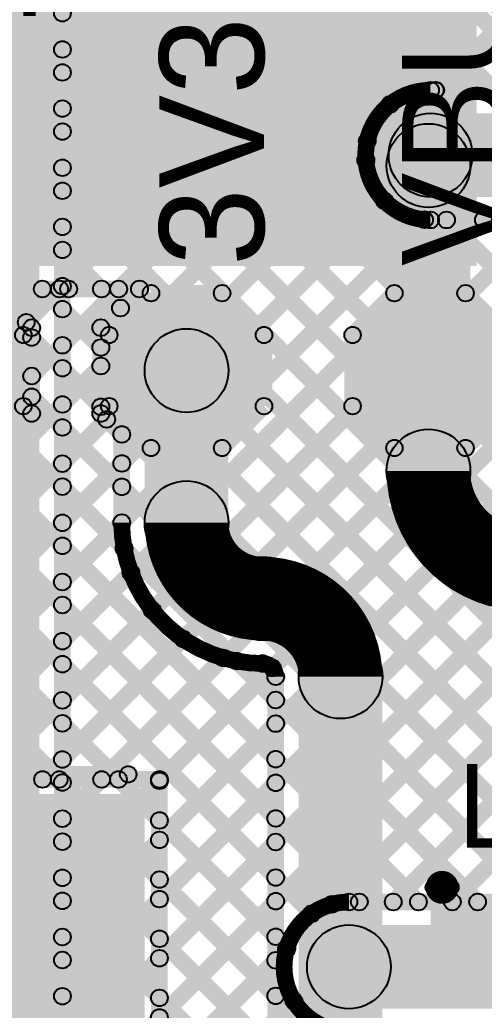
# Model space of a CAD drawing. Header units: millimetres. Extents: x -0.24 to 2.5, y 0 to 2.55.
# Drawn here: x 0.8116 to 1.0337, y 0.7433 to 1.2167 of the extents above; entities that cross this region are included whole.
import ezdxf

# ---------------------------------------------------------------- set-up
doc = ezdxf.new("R2010")
doc.units = ezdxf.units.MM
doc.header["$MEASUREMENT"] = 0
for name, color, linetype in [('BottomLayer', 5, 'Continuous'), ('BottomSolder', 6, 'Continuous'), ('TopLayer', 1, 'Continuous'), ('TopOverlay', 2, 'Continuous'), ('TopPaste', 8, 'Continuous'), ('TopSolder', 216, 'Continuous'), ('ViaHoleLayer', 16, 'Continuous')]:
    doc.layers.add(name, color=color, linetype=linetype)

# ---------------------------------------------------------------- blocks, each defined once
blk = doc.blocks.new('NR6028T1R5N_9')
at = {"layer": 'TopLayer'}
blk.add_hatch(color=1, dxfattribs=at).paths.add_polyline_path([(0.06063, 0.1126), (0.12441, 0.1126), (0.12441, -0.1126), (0.06063, -0.1126)])
at = {"layer": 'TopOverlay'}
blk.add_hatch(color=2, dxfattribs=at).paths.add_polyline_path([(-0.12252, 0.12206), (-0.12252, 0.12994), (0.12048, 0.12994), (0.12048, 0.12206)])
h = blk.add_hatch(color=2, dxfattribs=at)
edge = h.paths.add_edge_path()
edge.add_arc((0.12048, 0.126), 0.00394, 0, 360)
at = {"layer": 'TopPaste'}
blk.add_hatch(color=8, dxfattribs=at).paths.add_polyline_path([(0.06063, 0.1126), (0.12441, 0.1126), (0.12441, -0.1126), (0.06063, -0.1126)])
at = {"layer": 'TopSolder'}
blk.add_hatch(color=216, dxfattribs=at).paths.add_polyline_path([(0.05663, 0.1166), (0.12841, 0.1166), (0.12841, -0.1166), (0.05663, -0.1166)])
at = {"layer": 'TopOverlay'}
blk.add_circle((0.12048, 0.126), 0.00394, dxfattribs=at)
blk = doc.blocks.new('COM_11821_56')
at = {"layer": 'TopLayer'}
blk.add_hatch(color=1, dxfattribs=at).paths.add_polyline_path([(-0.12598, 0.08268), (-0.06693, 0.08268), (-0.06693, 0.04331), (-0.12598, 0.04331)])
at = {"layer": 'TopOverlay'}
h = blk.add_hatch(color=2, dxfattribs=at)
edge = h.paths.add_edge_path()
edge.add_arc((-0.12839, 0.09399), 0.00394, 0, 360)
h = blk.add_hatch(color=2, dxfattribs=at)
edge = h.paths.add_edge_path()
edge.add_arc((-0.12052, 0.09399), 0.00394, 0, 360)
at = {"layer": 'TopPaste'}
blk.add_hatch(color=8, dxfattribs=at).paths.add_polyline_path([(-0.12598, 0.08268), (-0.06693, 0.08268), (-0.06693, 0.04331), (-0.12598, 0.04331)])
at = {"layer": 'TopSolder'}
blk.add_hatch(color=216, dxfattribs=at).paths.add_polyline_path([(-0.12998, 0.08668), (-0.06293, 0.08668), (-0.06293, 0.03931), (-0.12998, 0.03931)])
at = {"layer": 'TopOverlay', "const_width": 0.00787}
blk.add_lwpolyline([(-0.12052, 0.09399, 1), (-0.12839, 0.09399, 1)], format="xyb", close=True, dxfattribs=at)
at = {"layer": 'TopOverlay'}
for centre in [(-0.12839, 0.09399), (-0.12052, 0.09399)]:
    blk.add_circle(centre, 0.00394, dxfattribs=at)
blk = doc.blocks.new('TEST_POINT_62')
at = {"layer": 'TopLayer'}
blk.add_hatch(color=1, dxfattribs=at).paths.add_polyline_path([(0.015, 0.03), (-0.015, 0.03), (-0.03, 0.015), (-0.03, -0.015), (-0.015, -0.03), (0.015, -0.03), (0.03, -0.015), (0.03, 0.015)])
at = {"layer": 'TopOverlay'}
for points in [[(-0.03422, 0.01422), (-0.03978, 0.01978), (-0.01978, 0.03978), (-0.01422, 0.03422)], [(0.017, 0.04094), (0.017, 0.03306), (-0.017, 0.03306), (-0.017, 0.04094)], [(0.017, 0.04094), (0.017, 0.03306), (-0.017, 0.03306), (-0.017, 0.04094)], [(0.03978, 0.01978), (0.03422, 0.01422), (0.01422, 0.03422), (0.01978, 0.03978)], [(-0.03306, -0.017), (-0.04094, -0.017), (-0.04094, 0.017), (-0.03306, 0.017)], [(0.04094, -0.017), (0.03306, -0.017), (0.03306, 0.017), (0.04094, 0.017)], [(-0.01422, -0.03422), (-0.01978, -0.03978), (-0.03978, -0.01978), (-0.03422, -0.01422)], [(0.01978, -0.03978), (0.01422, -0.03422), (0.03422, -0.01422), (0.03978, -0.01978)], [(0.017, -0.03306), (0.017, -0.04094), (-0.017, -0.04094), (-0.017, -0.03306)], [(0.017, -0.03306), (0.017, -0.04094), (-0.017, -0.04094), (-0.017, -0.03306)]]:
    blk.add_hatch(color=2, dxfattribs=at).paths.add_polyline_path(points)
h = blk.add_hatch(color=2, dxfattribs=at)
edge = h.paths.add_edge_path()
edge.add_arc((-0.017, 0.037), 0.00394, 0, 360)
h = blk.add_hatch(color=2, dxfattribs=at)
edge = h.paths.add_edge_path()
edge.add_arc((-0.017, 0.037), 0.00394, 0, 360)
h = blk.add_hatch(color=2, dxfattribs=at)
edge = h.paths.add_edge_path()
edge.add_arc((-0.017, 0.037), 0.00394, 0, 360)
h = blk.add_hatch(color=2, dxfattribs=at)
edge = h.paths.add_edge_path()
edge.add_arc((0.017, 0.037), 0.00394, 0, 360)
h = blk.add_hatch(color=2, dxfattribs=at)
edge = h.paths.add_edge_path()
edge.add_arc((0.017, 0.037), 0.00394, 0, 360)
h = blk.add_hatch(color=2, dxfattribs=at)
edge = h.paths.add_edge_path()
edge.add_arc((0.017, 0.037), 0.00394, 0, 360)
h = blk.add_hatch(color=2, dxfattribs=at)
edge = h.paths.add_edge_path()
edge.add_arc((-0.037, 0.017), 0.00394, 0, 360)
h = blk.add_hatch(color=2, dxfattribs=at)
edge = h.paths.add_edge_path()
edge.add_arc((-0.037, 0.017), 0.00394, 0, 360)
h = blk.add_hatch(color=2, dxfattribs=at)
edge = h.paths.add_edge_path()
edge.add_arc((0.037, 0.017), 0.00394, 0, 360)
h = blk.add_hatch(color=2, dxfattribs=at)
edge = h.paths.add_edge_path()
edge.add_arc((0.037, 0.017), 0.00394, 0, 360)
h = blk.add_hatch(color=2, dxfattribs=at)
edge = h.paths.add_edge_path()
edge.add_arc((-0.037, -0.017), 0.00394, 0, 360)
h = blk.add_hatch(color=2, dxfattribs=at)
edge = h.paths.add_edge_path()
edge.add_arc((-0.037, -0.017), 0.00394, 0, 360)
h = blk.add_hatch(color=2, dxfattribs=at)
edge = h.paths.add_edge_path()
edge.add_arc((0.037, -0.017), 0.00394, 0, 360)
h = blk.add_hatch(color=2, dxfattribs=at)
edge = h.paths.add_edge_path()
edge.add_arc((0.037, -0.017), 0.00394, 0, 360)
h = blk.add_hatch(color=2, dxfattribs=at)
edge = h.paths.add_edge_path()
edge.add_arc((-0.017, -0.037), 0.00394, 0, 360)
h = blk.add_hatch(color=2, dxfattribs=at)
edge = h.paths.add_edge_path()
edge.add_arc((-0.017, -0.037), 0.00394, 0, 360)
h = blk.add_hatch(color=2, dxfattribs=at)
edge = h.paths.add_edge_path()
edge.add_arc((-0.017, -0.037), 0.00394, 0, 360)
h = blk.add_hatch(color=2, dxfattribs=at)
edge = h.paths.add_edge_path()
edge.add_arc((0.017, -0.037), 0.00394, 0, 360)
h = blk.add_hatch(color=2, dxfattribs=at)
edge = h.paths.add_edge_path()
edge.add_arc((0.017, -0.037), 0.00394, 0, 360)
h = blk.add_hatch(color=2, dxfattribs=at)
edge = h.paths.add_edge_path()
edge.add_arc((0.017, -0.037), 0.00394, 0, 360)
at = {"layer": 'TopPaste'}
blk.add_hatch(color=8, dxfattribs=at).paths.add_polyline_path([(0.015, 0.03), (-0.015, 0.03), (-0.03, 0.015), (-0.03, -0.015), (-0.015, -0.03), (0.015, -0.03), (0.03, -0.015), (0.03, 0.015)])
at = {"layer": 'TopSolder'}
blk.add_hatch(color=216, dxfattribs=at).paths.add_polyline_path([(0.017, 0.034), (-0.017, 0.034), (-0.034, 0.017), (-0.034, -0.017), (-0.017, -0.034), (0.017, -0.034), (0.034, -0.017), (0.034, 0.017)])
at = {"layer": 'TopOverlay'}
for centre in [(-0.017, 0.037), (-0.017, 0.037), (-0.017, 0.037), (0.017, 0.037), (0.017, 0.037), (0.017, 0.037), (-0.037, 0.017), (-0.037, 0.017), (0.037, 0.017), (0.037, 0.017), (-0.037, -0.017), (-0.037, -0.017), (0.037, -0.017), (0.037, -0.017), (-0.017, -0.037), (-0.017, -0.037), (-0.017, -0.037), (0.017, -0.037), (0.017, -0.037), (0.017, -0.037)]:
    blk.add_circle(centre, 0.00394, dxfattribs=at)
blk = doc.blocks.new('TEST_POINT_94')
at = {"layer": 'TopLayer'}
blk.add_hatch(color=1, dxfattribs=at).paths.add_polyline_path([(0.015, 0.03), (-0.015, 0.03), (-0.03, 0.015), (-0.03, -0.015), (-0.015, -0.03), (0.015, -0.03), (0.03, -0.015), (0.03, 0.015)])
at = {"layer": 'TopOverlay'}
for points in [[(-0.03422, 0.01422), (-0.03978, 0.01978), (-0.01978, 0.03978), (-0.01422, 0.03422)], [(-0.017, 0.03306), (-0.017, 0.04094), (0.017, 0.04094), (0.017, 0.03306)], [(-0.017, 0.03306), (-0.017, 0.04094), (0.017, 0.04094), (0.017, 0.03306)], [(0.01422, 0.03422), (0.01978, 0.03978), (0.03978, 0.01978), (0.03422, 0.01422)], [(-0.03306, -0.017), (-0.04094, -0.017), (-0.04094, 0.017), (-0.03306, 0.017)], [(0.04094, -0.017), (0.03306, -0.017), (0.03306, 0.017), (0.04094, 0.017)], [(-0.03978, -0.01978), (-0.03422, -0.01422), (-0.01422, -0.03422), (-0.01978, -0.03978)], [(0.01978, -0.03978), (0.01422, -0.03422), (0.03422, -0.01422), (0.03978, -0.01978)], [(-0.017, -0.04094), (-0.017, -0.03306), (0.017, -0.03306), (0.017, -0.04094)], [(-0.017, -0.04094), (-0.017, -0.03306), (0.017, -0.03306), (0.017, -0.04094)]]:
    blk.add_hatch(color=2, dxfattribs=at).paths.add_polyline_path(points)
h = blk.add_hatch(color=2, dxfattribs=at)
edge = h.paths.add_edge_path()
edge.add_arc((-0.017, 0.037), 0.00394, 0, 360)
h = blk.add_hatch(color=2, dxfattribs=at)
edge = h.paths.add_edge_path()
edge.add_arc((-0.017, 0.037), 0.00394, 0, 360)
h = blk.add_hatch(color=2, dxfattribs=at)
edge = h.paths.add_edge_path()
edge.add_arc((-0.017, 0.037), 0.00394, 0, 360)
h = blk.add_hatch(color=2, dxfattribs=at)
edge = h.paths.add_edge_path()
edge.add_arc((0.017, 0.037), 0.00394, 0, 360)
h = blk.add_hatch(color=2, dxfattribs=at)
edge = h.paths.add_edge_path()
edge.add_arc((0.017, 0.037), 0.00394, 0, 360)
h = blk.add_hatch(color=2, dxfattribs=at)
edge = h.paths.add_edge_path()
edge.add_arc((0.017, 0.037), 0.00394, 0, 360)
h = blk.add_hatch(color=2, dxfattribs=at)
edge = h.paths.add_edge_path()
edge.add_arc((-0.037, 0.017), 0.00394, 0, 360)
h = blk.add_hatch(color=2, dxfattribs=at)
edge = h.paths.add_edge_path()
edge.add_arc((-0.037, 0.017), 0.00394, 0, 360)
h = blk.add_hatch(color=2, dxfattribs=at)
edge = h.paths.add_edge_path()
edge.add_arc((0.037, 0.017), 0.00394, 0, 360)
h = blk.add_hatch(color=2, dxfattribs=at)
edge = h.paths.add_edge_path()
edge.add_arc((0.037, 0.017), 0.00394, 0, 360)
h = blk.add_hatch(color=2, dxfattribs=at)
edge = h.paths.add_edge_path()
edge.add_arc((-0.037, -0.017), 0.00394, 0, 360)
h = blk.add_hatch(color=2, dxfattribs=at)
edge = h.paths.add_edge_path()
edge.add_arc((-0.037, -0.017), 0.00394, 0, 360)
h = blk.add_hatch(color=2, dxfattribs=at)
edge = h.paths.add_edge_path()
edge.add_arc((0.037, -0.017), 0.00394, 0, 360)
h = blk.add_hatch(color=2, dxfattribs=at)
edge = h.paths.add_edge_path()
edge.add_arc((0.037, -0.017), 0.00394, 0, 360)
h = blk.add_hatch(color=2, dxfattribs=at)
edge = h.paths.add_edge_path()
edge.add_arc((-0.017, -0.037), 0.00394, 0, 360)
h = blk.add_hatch(color=2, dxfattribs=at)
edge = h.paths.add_edge_path()
edge.add_arc((-0.017, -0.037), 0.00394, 0, 360)
h = blk.add_hatch(color=2, dxfattribs=at)
edge = h.paths.add_edge_path()
edge.add_arc((-0.017, -0.037), 0.00394, 0, 360)
h = blk.add_hatch(color=2, dxfattribs=at)
edge = h.paths.add_edge_path()
edge.add_arc((0.017, -0.037), 0.00394, 0, 360)
h = blk.add_hatch(color=2, dxfattribs=at)
edge = h.paths.add_edge_path()
edge.add_arc((0.017, -0.037), 0.00394, 0, 360)
h = blk.add_hatch(color=2, dxfattribs=at)
edge = h.paths.add_edge_path()
edge.add_arc((0.017, -0.037), 0.00394, 0, 360)
at = {"layer": 'TopPaste'}
blk.add_hatch(color=8, dxfattribs=at).paths.add_polyline_path([(0.015, 0.03), (-0.015, 0.03), (-0.03, 0.015), (-0.03, -0.015), (-0.015, -0.03), (0.015, -0.03), (0.03, -0.015), (0.03, 0.015)])
at = {"layer": 'TopSolder'}
blk.add_hatch(color=216, dxfattribs=at).paths.add_polyline_path([(0.017, 0.034), (-0.017, 0.034), (-0.034, 0.017), (-0.034, -0.017), (-0.017, -0.034), (0.017, -0.034), (0.034, -0.017), (0.034, 0.017)])
at = {"layer": 'TopOverlay'}
for centre in [(-0.017, 0.037), (-0.017, 0.037), (-0.017, 0.037), (0.017, 0.037), (0.017, 0.037), (0.017, 0.037), (-0.037, 0.017), (-0.037, 0.017), (0.037, 0.017), (0.037, 0.017), (-0.037, -0.017), (-0.037, -0.017), (0.037, -0.017), (0.037, -0.017), (-0.017, -0.037), (-0.017, -0.037), (-0.017, -0.037), (0.017, -0.037), (0.017, -0.037), (0.017, -0.037)]:
    blk.add_circle(centre, 0.00394, dxfattribs=at)
blk = doc.blocks.new('TEST_POINT_95')
at = {"layer": 'TopLayer'}
blk.add_hatch(color=1, dxfattribs=at).paths.add_polyline_path([(0.015, 0.03), (-0.015, 0.03), (-0.03, 0.015), (-0.03, -0.015), (-0.015, -0.03), (0.015, -0.03), (0.03, -0.015), (0.03, 0.015)])
at = {"layer": 'TopOverlay'}
for points in [[(-0.01978, 0.03978), (-0.01422, 0.03422), (-0.03422, 0.01422), (-0.03978, 0.01978)], [(0.017, 0.04094), (0.017, 0.03306), (-0.017, 0.03306), (-0.017, 0.04094)], [(0.017, 0.04094), (0.017, 0.03306), (-0.017, 0.03306), (-0.017, 0.04094)], [(0.03978, 0.01978), (0.03422, 0.01422), (0.01422, 0.03422), (0.01978, 0.03978)], [(-0.04094, 0.017), (-0.03306, 0.017), (-0.03306, -0.017), (-0.04094, -0.017)], [(0.03306, 0.017), (0.04094, 0.017), (0.04094, -0.017), (0.03306, -0.017)], [(-0.01422, -0.03422), (-0.01978, -0.03978), (-0.03978, -0.01978), (-0.03422, -0.01422)], [(0.03422, -0.01422), (0.03978, -0.01978), (0.01978, -0.03978), (0.01422, -0.03422)], [(0.017, -0.03306), (0.017, -0.04094), (-0.017, -0.04094), (-0.017, -0.03306)], [(0.017, -0.03306), (0.017, -0.04094), (-0.017, -0.04094), (-0.017, -0.03306)]]:
    blk.add_hatch(color=2, dxfattribs=at).paths.add_polyline_path(points)
h = blk.add_hatch(color=2, dxfattribs=at)
edge = h.paths.add_edge_path()
edge.add_arc((-0.017, 0.037), 0.00394, 0, 360)
h = blk.add_hatch(color=2, dxfattribs=at)
edge = h.paths.add_edge_path()
edge.add_arc((-0.017, 0.037), 0.00394, 0, 360)
h = blk.add_hatch(color=2, dxfattribs=at)
edge = h.paths.add_edge_path()
edge.add_arc((-0.017, 0.037), 0.00394, 0, 360)
h = blk.add_hatch(color=2, dxfattribs=at)
edge = h.paths.add_edge_path()
edge.add_arc((0.017, 0.037), 0.00394, 0, 360)
h = blk.add_hatch(color=2, dxfattribs=at)
edge = h.paths.add_edge_path()
edge.add_arc((0.017, 0.037), 0.00394, 0, 360)
h = blk.add_hatch(color=2, dxfattribs=at)
edge = h.paths.add_edge_path()
edge.add_arc((0.017, 0.037), 0.00394, 0, 360)
h = blk.add_hatch(color=2, dxfattribs=at)
edge = h.paths.add_edge_path()
edge.add_arc((-0.037, 0.017), 0.00394, 0, 360)
h = blk.add_hatch(color=2, dxfattribs=at)
edge = h.paths.add_edge_path()
edge.add_arc((-0.037, 0.017), 0.00394, 0, 360)
h = blk.add_hatch(color=2, dxfattribs=at)
edge = h.paths.add_edge_path()
edge.add_arc((0.037, 0.017), 0.00394, 0, 360)
h = blk.add_hatch(color=2, dxfattribs=at)
edge = h.paths.add_edge_path()
edge.add_arc((0.037, 0.017), 0.00394, 0, 360)
h = blk.add_hatch(color=2, dxfattribs=at)
edge = h.paths.add_edge_path()
edge.add_arc((-0.037, -0.017), 0.00394, 0, 360)
h = blk.add_hatch(color=2, dxfattribs=at)
edge = h.paths.add_edge_path()
edge.add_arc((-0.037, -0.017), 0.00394, 0, 360)
h = blk.add_hatch(color=2, dxfattribs=at)
edge = h.paths.add_edge_path()
edge.add_arc((0.037, -0.017), 0.00394, 0, 360)
h = blk.add_hatch(color=2, dxfattribs=at)
edge = h.paths.add_edge_path()
edge.add_arc((0.037, -0.017), 0.00394, 0, 360)
h = blk.add_hatch(color=2, dxfattribs=at)
edge = h.paths.add_edge_path()
edge.add_arc((-0.017, -0.037), 0.00394, 0, 360)
h = blk.add_hatch(color=2, dxfattribs=at)
edge = h.paths.add_edge_path()
edge.add_arc((-0.017, -0.037), 0.00394, 0, 360)
h = blk.add_hatch(color=2, dxfattribs=at)
edge = h.paths.add_edge_path()
edge.add_arc((-0.017, -0.037), 0.00394, 0, 360)
h = blk.add_hatch(color=2, dxfattribs=at)
edge = h.paths.add_edge_path()
edge.add_arc((0.017, -0.037), 0.00394, 0, 360)
h = blk.add_hatch(color=2, dxfattribs=at)
edge = h.paths.add_edge_path()
edge.add_arc((0.017, -0.037), 0.00394, 0, 360)
h = blk.add_hatch(color=2, dxfattribs=at)
edge = h.paths.add_edge_path()
edge.add_arc((0.017, -0.037), 0.00394, 0, 360)
at = {"layer": 'TopPaste'}
blk.add_hatch(color=8, dxfattribs=at).paths.add_polyline_path([(0.015, 0.03), (-0.015, 0.03), (-0.03, 0.015), (-0.03, -0.015), (-0.015, -0.03), (0.015, -0.03), (0.03, -0.015), (0.03, 0.015)])
at = {"layer": 'TopSolder'}
blk.add_hatch(color=216, dxfattribs=at).paths.add_polyline_path([(0.017, 0.034), (-0.017, 0.034), (-0.034, 0.017), (-0.034, -0.017), (-0.017, -0.034), (0.017, -0.034), (0.034, -0.017), (0.034, 0.017)])
at = {"layer": 'TopOverlay'}
for centre in [(-0.017, 0.037), (-0.017, 0.037), (-0.017, 0.037), (0.017, 0.037), (0.017, 0.037), (0.017, 0.037), (-0.037, 0.017), (-0.037, 0.017), (0.037, 0.017), (0.037, 0.017), (-0.037, -0.017), (-0.037, -0.017), (0.037, -0.017), (0.037, -0.017), (-0.017, -0.037), (-0.017, -0.037), (-0.017, -0.037), (0.017, -0.037), (0.017, -0.037), (0.017, -0.037)]:
    blk.add_circle(centre, 0.00394, dxfattribs=at)

msp = doc.modelspace()

# ---------------------------------------------------------------- hatches: boundary and pattern name
at = {"layer": 'BottomLayer'}
for points in [[(1.01331, 1.18017), (1.00765, 1.18583), (1.28317, 1.46135), (1.28883, 1.45569)], [(0.83483, 1.02998), (0.82917, 1.03564), (1.23473, 1.4412), (1.24039, 1.43554)], [(0.83483, 1.19968), (0.82917, 1.20534), (1.06466, 1.44083), (1.07032, 1.43517)], [(0.83483, 1.1714), (0.82917, 1.17706), (1.09294, 1.44083), (1.0986, 1.43517)], [(0.83483, 1.08655), (0.82917, 1.0922), (1.1778, 1.44083), (1.18345, 1.43517)], [(0.83483, 1.14312), (0.82917, 1.14877), (1.12123, 1.44083), (1.12688, 1.43517)], [(0.83483, 1.11483), (0.82917, 1.12049), (1.14951, 1.44083), (1.15517, 1.43517)], [(0.83483, 1.08655), (0.82917, 1.0922), (1.1778, 1.44083), (1.18345, 1.43517)], [(0.83483, 1.05826), (0.82917, 1.06392), (1.20608, 1.44083), (1.21174, 1.43517)], [(0.83339, 1.41075), (0.83905, 1.4164), (1.06962, 1.18583), (1.06397, 1.18017)], [(0.821, 0.18877), (0.799, 0.18877), (0.799, 1.395), (0.821, 1.395)], [(0.836, 0.18877), (0.828, 0.18877), (0.828, 1.395), (0.836, 1.395)], [(0.82917, 1.38668), (0.83483, 1.39234), (1.04134, 1.18583), (1.03568, 1.18017)], [(0.82917, 1.3584), (0.83483, 1.36406), (1.01306, 1.18583), (1.0074, 1.18017)], [(0.82917, 1.33011), (0.83483, 1.33577), (0.99152, 1.17908), (0.98586, 1.17342)], [(0.82917, 1.30183), (0.83483, 1.30749), (0.9806, 1.16171), (0.97495, 1.15606)], [(0.82917, 1.27355), (0.83483, 1.2792), (1.3162, 0.79783), (1.31055, 0.79217)], [(0.82917, 1.24526), (0.83483, 1.25092), (1.28792, 0.79783), (1.28226, 0.79217)], [(0.82917, 1.21698), (0.83483, 1.22263), (1.25963, 0.79783), (1.25398, 0.79217)], [(0.82917, 1.18869), (0.83483, 1.19435), (1.23135, 0.79783), (1.22569, 0.79217)], [(0.96361, 0.79106), (0.95795, 0.79672), (1.34617, 1.18494), (1.35183, 1.17928)], [(1.008, 1.179), (1.008, 1.187), (1.217, 1.187), (1.217, 1.179)], [(1.008, 1.132), (1.008, 1.172), (1.217, 1.172), (1.217, 1.132)], [(0.82917, 1.16041), (0.83483, 1.16607), (1.20307, 0.79783), (1.19741, 0.79217)], [(0.993, 0.79217), (0.98735, 0.79783), (1.34617, 1.15665), (1.35183, 1.151)], [(0.83483, 1.00169), (0.82917, 1.00735), (0.97426, 1.15244), (0.97992, 1.14679)], [(0.82917, 1.13212), (0.83483, 1.13778), (1.17478, 0.79783), (1.16912, 0.79217)], [(0.83483, 0.69057), (0.82917, 0.69622), (1.26863, 1.13569), (1.27429, 1.13003)], [(0.83483, 0.97341), (0.82917, 0.97907), (0.98313, 1.13303), (0.98879, 1.12737)], [(0.83483, 0.71885), (0.82917, 0.72451), (1.22938, 1.12471), (1.23503, 1.11906)], [(0.83483, 0.94513), (0.82917, 0.95078), (1.00235, 1.12396), (1.008, 1.1183)], [(0.83483, 0.86027), (0.82917, 0.86593), (1.08707, 1.12383), (1.09273, 1.11817)], [(0.83483, 0.74714), (0.82917, 0.75279), (1.20021, 1.12383), (1.20586, 1.11817)], [(0.83483, 0.77542), (0.82917, 0.78108), (1.17192, 1.12383), (1.17758, 1.11817)], [(0.83483, 0.88856), (0.82917, 0.89421), (1.05879, 1.12383), (1.06444, 1.11817)], [(0.83483, 0.91684), (0.82917, 0.9225), (1.0305, 1.12383), (1.03616, 1.11817)], [(0.83483, 0.8037), (0.82917, 0.80936), (1.14364, 1.12383), (1.1493, 1.11817)], [(0.83483, 0.83199), (0.82917, 0.83764), (1.11536, 1.12383), (1.12101, 1.11817)], [(1.008, 1.117), (1.008, 1.125), (1.217, 1.125), (1.217, 1.117)], [(1.01283, 1.11817), (1.01849, 1.12383), (1.34449, 0.79783), (1.33883, 0.79217)], [(0.82917, 1.10384), (0.83483, 1.1095), (1.1465, 0.79783), (1.14084, 0.79217)], [(1.02129, 0.79217), (1.01563, 0.79783), (1.32999, 1.11219), (1.33565, 1.10653)], [(0.82917, 1.07556), (0.83483, 1.08121), (1.11821, 0.79783), (1.11256, 0.79217)], [(0.82917, 1.04727), (0.83483, 1.05293), (1.08993, 0.79783), (1.08427, 0.79217)], [(0.82917, 1.01899), (0.83483, 1.02464), (1.06164, 0.79783), (1.05599, 0.79217)], [(0.82917, 0.9907), (0.83483, 0.99636), (1.03336, 0.79783), (1.0277, 0.79217)], [(0.82917, 0.96242), (0.83483, 0.96808), (1.00508, 0.79783), (0.99942, 0.79217)], [(0.82917, 0.93413), (0.83483, 0.93979), (0.97679, 0.79783), (0.97113, 0.79217)], [(0.82917, 0.90585), (0.83483, 0.91151), (0.95409, 0.79225), (0.94843, 0.78659)], [(0.82917, 0.87757), (0.83483, 0.88322), (0.94218, 0.77587), (0.93652, 0.77022)], [(0.82917, 0.84928), (0.83483, 0.85494), (1.08383, 0.60594), (1.07817, 0.60028)], [(0.82917, 0.821), (0.83483, 0.82665), (1.48265, 0.17883), (1.477, 0.17317)], [(0.82917, 0.79271), (0.83483, 0.79837), (1.45437, 0.17883), (1.44871, 0.17317)], [(0.969, 0.791), (0.969, 0.799), (1.387, 0.799), (1.387, 0.791)], [(0.969, 0.744), (0.969, 0.784), (1.416, 0.784), (1.416, 0.744)], [(0.83483, 0.66228), (0.82917, 0.66794), (0.93628, 0.77505), (0.94194, 0.76939)], [(0.82917, 0.76443), (0.83483, 0.77009), (1.18001, 0.42491), (1.17435, 0.41925)], [(0.83483, 0.634), (0.82917, 0.63965), (0.9399, 0.75038), (0.94555, 0.74472)]]:
    msp.add_hatch(color=5, dxfattribs=at).paths.add_polyline_path(points)
h = msp.add_hatch(color=5, dxfattribs=at)
edge = h.paths.add_edge_path()
edge.add_arc((0.832, 1.21981), 0.004, 0, 360)
h = msp.add_hatch(color=5, dxfattribs=at)
edge = h.paths.add_edge_path()
edge.add_arc((0.832, 1.20251), 0.004, 0, 360)
h = msp.add_hatch(color=5, dxfattribs=at)
edge = h.paths.add_edge_path()
edge.add_arc((0.832, 1.19152), 0.004, 0, 360)
h = msp.add_hatch(color=5, dxfattribs=at)
edge = h.paths.add_edge_path()
edge.add_arc((1.008, 1.183), 0.004, 0, 360)
h = msp.add_hatch(color=5, dxfattribs=at)
edge = h.paths.add_edge_path()
edge.add_arc((1.008, 1.183), 0.004, 0, 360)
h = msp.add_hatch(color=5, dxfattribs=at)
edge = h.paths.add_edge_path()
edge.add_arc((1.01023, 1.183), 0.004, 0, 360)
h = msp.add_hatch(color=5, dxfattribs=at)
edge = h.paths.add_edge_path()
edge.add_arc((1.01048, 1.183), 0.004, 0, 360)
h = msp.add_hatch(color=5, dxfattribs=at)
edge = h.paths.add_edge_path()
edge.add_arc((0.98869, 1.17625), 0.004, 0, 360)
h = msp.add_hatch(color=5, dxfattribs=at)
edge = h.paths.add_edge_path()
edge.add_arc((0.832, 1.17423), 0.004, 0, 360)
h = msp.add_hatch(color=5, dxfattribs=at)
edge = h.paths.add_edge_path()
edge.add_arc((1.008, 1.152), 0.02, 0, 360)
h = msp.add_hatch(color=5, dxfattribs=at)
edge = h.paths.add_edge_path()
edge.add_arc((0.832, 1.16324), 0.004, 0, 360)
h = msp.add_hatch(color=5, dxfattribs=at)
edge = h.paths.add_edge_path()
edge.add_arc((0.97777, 1.15888), 0.004, 0, 360)
h = msp.add_hatch(color=5, dxfattribs=at)
edge = h.paths.add_edge_path()
edge.add_arc((1.008, 1.152), 0.01181, 0, 360)
h = msp.add_hatch(color=5, dxfattribs=at)
edge = h.paths.add_edge_path()
edge.add_arc((0.97709, 1.14961), 0.004, 0, 360)
h = msp.add_hatch(color=5, dxfattribs=at)
edge = h.paths.add_edge_path()
edge.add_arc((0.832, 1.14594), 0.004, 0, 360)
h = msp.add_hatch(color=5, dxfattribs=at)
edge = h.paths.add_edge_path()
edge.add_arc((0.832, 1.13495), 0.004, 0, 360)
h = msp.add_hatch(color=5, dxfattribs=at)
edge = h.paths.add_edge_path()
edge.add_arc((0.98596, 1.1302), 0.004, 0, 360)
h = msp.add_hatch(color=5, dxfattribs=at)
edge = h.paths.add_edge_path()
edge.add_arc((1.00518, 1.12113), 0.004, 0, 360)
h = msp.add_hatch(color=5, dxfattribs=at)
edge = h.paths.add_edge_path()
edge.add_arc((1.008, 1.121), 0.004, 0, 360)
h = msp.add_hatch(color=5, dxfattribs=at)
edge = h.paths.add_edge_path()
edge.add_arc((1.008, 1.121), 0.004, 0, 360)
h = msp.add_hatch(color=5, dxfattribs=at)
edge = h.paths.add_edge_path()
edge.add_arc((1.01566, 1.121), 0.004, 0, 360)
h = msp.add_hatch(color=5, dxfattribs=at)
edge = h.paths.add_edge_path()
edge.add_arc((1.03333, 1.121), 0.004, 0, 360)
h = msp.add_hatch(color=5, dxfattribs=at)
edge = h.paths.add_edge_path()
edge.add_arc((0.832, 1.11766), 0.004, 0, 360)
h = msp.add_hatch(color=5, dxfattribs=at)
edge = h.paths.add_edge_path()
edge.add_arc((0.832, 1.10667), 0.004, 0, 360)
h = msp.add_hatch(color=5, dxfattribs=at)
edge = h.paths.add_edge_path()
edge.add_arc((0.832, 1.08938), 0.004, 0, 360)
h = msp.add_hatch(color=5, dxfattribs=at)
edge = h.paths.add_edge_path()
edge.add_arc((0.832, 1.08938), 0.004, 0, 360)
h = msp.add_hatch(color=5, dxfattribs=at)
edge = h.paths.add_edge_path()
edge.add_arc((0.832, 1.07838), 0.004, 0, 360)
h = msp.add_hatch(color=5, dxfattribs=at)
edge = h.paths.add_edge_path()
edge.add_arc((0.832, 1.06109), 0.004, 0, 360)
h = msp.add_hatch(color=5, dxfattribs=at)
edge = h.paths.add_edge_path()
edge.add_arc((0.832, 1.0501), 0.004, 0, 360)
h = msp.add_hatch(color=5, dxfattribs=at)
edge = h.paths.add_edge_path()
edge.add_arc((0.832, 1.03281), 0.004, 0, 360)
h = msp.add_hatch(color=5, dxfattribs=at)
edge = h.paths.add_edge_path()
edge.add_arc((0.832, 1.02182), 0.004, 0, 360)
h = msp.add_hatch(color=5, dxfattribs=at)
edge = h.paths.add_edge_path()
edge.add_arc((0.832, 1.00452), 0.004, 0, 360)
h = msp.add_hatch(color=5, dxfattribs=at)
edge = h.paths.add_edge_path()
edge.add_arc((0.832, 0.99353), 0.004, 0, 360)
h = msp.add_hatch(color=5, dxfattribs=at)
edge = h.paths.add_edge_path()
edge.add_arc((0.832, 0.97624), 0.004, 0, 360)
h = msp.add_hatch(color=5, dxfattribs=at)
edge = h.paths.add_edge_path()
edge.add_arc((0.832, 0.96525), 0.004, 0, 360)
h = msp.add_hatch(color=5, dxfattribs=at)
edge = h.paths.add_edge_path()
edge.add_arc((0.832, 0.94795), 0.004, 0, 360)
h = msp.add_hatch(color=5, dxfattribs=at)
edge = h.paths.add_edge_path()
edge.add_arc((0.832, 0.93696), 0.004, 0, 360)
h = msp.add_hatch(color=5, dxfattribs=at)
edge = h.paths.add_edge_path()
edge.add_arc((0.832, 0.91967), 0.004, 0, 360)
h = msp.add_hatch(color=5, dxfattribs=at)
edge = h.paths.add_edge_path()
edge.add_arc((0.832, 0.90868), 0.004, 0, 360)
h = msp.add_hatch(color=5, dxfattribs=at)
edge = h.paths.add_edge_path()
edge.add_arc((0.832, 0.89139), 0.004, 0, 360)
h = msp.add_hatch(color=5, dxfattribs=at)
edge = h.paths.add_edge_path()
edge.add_arc((0.832, 0.88039), 0.004, 0, 360)
h = msp.add_hatch(color=5, dxfattribs=at)
edge = h.paths.add_edge_path()
edge.add_arc((0.832, 0.8631), 0.004, 0, 360)
h = msp.add_hatch(color=5, dxfattribs=at)
edge = h.paths.add_edge_path()
edge.add_arc((0.832, 0.85211), 0.004, 0, 360)
h = msp.add_hatch(color=5, dxfattribs=at)
edge = h.paths.add_edge_path()
edge.add_arc((0.832, 0.83482), 0.004, 0, 360)
h = msp.add_hatch(color=5, dxfattribs=at)
edge = h.paths.add_edge_path()
edge.add_arc((0.832, 0.82383), 0.004, 0, 360)
h = msp.add_hatch(color=5, dxfattribs=at)
edge = h.paths.add_edge_path()
edge.add_arc((0.832, 0.80653), 0.004, 0, 360)
h = msp.add_hatch(color=5, dxfattribs=at)
edge = h.paths.add_edge_path()
edge.add_arc((0.832, 0.79554), 0.004, 0, 360)
h = msp.add_hatch(color=5, dxfattribs=at)
edge = h.paths.add_edge_path()
edge.add_arc((0.96078, 0.79389), 0.004, 0, 360)
h = msp.add_hatch(color=5, dxfattribs=at)
edge = h.paths.add_edge_path()
edge.add_arc((0.969, 0.795), 0.004, 0, 360)
h = msp.add_hatch(color=5, dxfattribs=at)
edge = h.paths.add_edge_path()
edge.add_arc((0.969, 0.795), 0.004, 0, 360)
h = msp.add_hatch(color=5, dxfattribs=at)
edge = h.paths.add_edge_path()
edge.add_arc((0.97396, 0.795), 0.004, 0, 360)
h = msp.add_hatch(color=5, dxfattribs=at)
edge = h.paths.add_edge_path()
edge.add_arc((0.99017, 0.795), 0.004, 0, 360)
h = msp.add_hatch(color=5, dxfattribs=at)
edge = h.paths.add_edge_path()
edge.add_arc((1.00225, 0.795), 0.004, 0, 360)
h = msp.add_hatch(color=5, dxfattribs=at)
edge = h.paths.add_edge_path()
edge.add_arc((1.01846, 0.795), 0.004, 0, 360)
h = msp.add_hatch(color=5, dxfattribs=at)
edge = h.paths.add_edge_path()
edge.add_arc((1.03053, 0.795), 0.004, 0, 360)
h = msp.add_hatch(color=5, dxfattribs=at)
edge = h.paths.add_edge_path()
edge.add_arc((0.95126, 0.78942), 0.004, 0, 360)
h = msp.add_hatch(color=5, dxfattribs=at)
edge = h.paths.add_edge_path()
edge.add_arc((0.832, 0.77825), 0.004, 0, 360)
h = msp.add_hatch(color=5, dxfattribs=at)
edge = h.paths.add_edge_path()
edge.add_arc((0.969, 0.764), 0.02, 0, 360)
h = msp.add_hatch(color=5, dxfattribs=at)
edge = h.paths.add_edge_path()
edge.add_arc((0.93935, 0.77305), 0.004, 0, 360)
h = msp.add_hatch(color=5, dxfattribs=at)
edge = h.paths.add_edge_path()
edge.add_arc((0.968, 0.765), 0.01181, 0, 360)
h = msp.add_hatch(color=5, dxfattribs=at)
edge = h.paths.add_edge_path()
edge.add_arc((0.93911, 0.77222), 0.004, 0, 360)
h = msp.add_hatch(color=5, dxfattribs=at)
edge = h.paths.add_edge_path()
edge.add_arc((0.832, 0.76726), 0.004, 0, 360)
h = msp.add_hatch(color=5, dxfattribs=at)
edge = h.paths.add_edge_path()
edge.add_arc((0.832, 0.74996), 0.004, 0, 360)
h = msp.add_hatch(color=5, dxfattribs=at)
edge = h.paths.add_edge_path()
edge.add_arc((0.94272, 0.74755), 0.004, 0, 360)
at = {"layer": 'BottomSolder'}
h = msp.add_hatch(color=6, dxfattribs=at)
edge = h.paths.add_edge_path()
edge.add_arc((1.008, 1.152), 0.01581, 0, 360)
h = msp.add_hatch(color=6, dxfattribs=at)
edge = h.paths.add_edge_path()
edge.add_arc((0.968, 0.765), 0.01581, 0, 360)
at = {"layer": 'TopLayer'}
for points in [[(0.694, 1.099), (0.874, 1.099), (0.874, 1.669), (0.694, 1.669)], [(0.846, 1.099), (0.939, 1.099), (0.939, 1.626), (0.846, 1.626)], [(0.917, 1.099), (1.03, 1.099), (1.03, 1.537), (0.917, 1.537)], [(1.027, 1.001), (0.987, 1.001), (0.987, 1.147), (1.027, 1.147)], [(0.79598, 1.08517), (0.80164, 1.09083), (0.82014, 1.07233), (0.81448, 1.06667)], [(0.79881, 1.084), (0.79881, 1.092), (0.835, 1.092), (0.835, 1.084)], [(0.81755, 1.06927), (0.81189, 1.07492), (0.8278, 1.09083), (0.83345, 1.08517)], [(0.82014, 1.04357), (0.81448, 1.04923), (0.85608, 1.09083), (0.86174, 1.08517)], [(0.82014, 1.04357), (0.81448, 1.04923), (0.85608, 1.09083), (0.86174, 1.08517)], [(0.81956, 1.08517), (0.82521, 1.09083), (0.8532, 1.06284), (0.84755, 1.05718)], [(0.835, 1.084), (0.835, 1.092), (0.86887, 1.092), (0.86887, 1.084)], [(0.835, 1.084), (0.835, 1.092), (0.86887, 1.092), (0.86887, 1.084)], [(0.8532, 1.06667), (0.84755, 1.07233), (0.86605, 1.09083), (0.8717, 1.08517)], [(0.84784, 1.08517), (0.8535, 1.09083), (0.8626, 1.08173), (0.85694, 1.07607)], [(0.82131, 1.0285), (0.81331, 1.0285), (0.81331, 1.0695), (0.82131, 1.0695)], [(0.81448, 1.06196), (0.82014, 1.06762), (0.8532, 1.03455), (0.84755, 1.0289)], [(0.85437, 1.0285), (0.84637, 1.0285), (0.84637, 1.0695), (0.85437, 1.0695)], [(0.81014, 1.00529), (0.80448, 1.01095), (0.84755, 1.05401), (0.8532, 1.04835)], [(0.91138, 0.9763), (0.87138, 0.9763), (0.87138, 1.049), (0.91138, 1.049)], [(0.81448, 1.03367), (0.82014, 1.03933), (0.8632, 0.99627), (0.85755, 0.99061)], [(0.81014, 1.01567), (0.80448, 1.02133), (0.81448, 1.03133), (0.82014, 1.02567)], [(0.81014, 0.97701), (0.80448, 0.98266), (0.85035, 1.02853), (0.856, 1.02287)], [(0.84755, 1.02567), (0.8532, 1.03133), (0.8632, 1.02133), (0.85755, 1.01567)], [(0.80448, 1.01539), (0.81014, 1.02105), (0.86433, 0.96686), (0.85867, 0.9612)], [(0.86438, 0.9763), (0.85637, 0.9763), (0.85637, 1.0185), (0.86438, 1.0185)], [(0.80893, 0.94751), (0.80327, 0.95317), (0.85755, 1.00744), (0.8632, 1.00178)], [(0.80448, 0.98711), (0.81014, 0.99276), (0.93683, 0.86608), (0.93117, 0.86042)], [(0.6962, 0.8065), (0.69054, 0.81215), (0.85755, 0.97916), (0.8632, 0.9735)], [(0.80447, 0.95883), (0.81013, 0.96449), (0.93683, 0.83779), (0.93117, 0.83213)], [(0.6962, 0.77821), (0.69054, 0.78387), (0.86192, 0.95525), (0.86758, 0.94959)], [(0.79968, 0.93534), (0.80534, 0.94099), (0.93683, 0.80951), (0.93117, 0.80385)], [(0.79704, 0.85077), (0.79138, 0.85643), (0.87218, 0.93722), (0.87784, 0.93157)], [(0.78911, 0.91763), (0.79477, 0.92328), (0.86162, 0.85643), (0.85597, 0.85077)], [(0.82533, 0.85077), (0.81967, 0.85643), (0.88683, 0.92359), (0.89249, 0.91793)], [(0.85361, 0.85077), (0.84795, 0.85643), (0.90604, 0.91451), (0.91169, 0.90885)], [(0.77412, 0.90433), (0.77978, 0.90999), (0.83334, 0.85643), (0.82768, 0.85077)], [(0.88124, 0.85011), (0.87558, 0.85577), (0.92955, 0.90973), (0.9352, 0.90408)], [(0.91258, 0.9073), (0.91823, 0.91296), (0.93683, 0.89436), (0.93117, 0.8887)], [(0.938, 0.621), (0.93, 0.621), (0.93, 0.90267), (0.938, 0.90267)], [(0.985, 0.579), (0.945, 0.579), (0.945, 0.90267), (0.985, 0.90267)], [(0.88124, 0.82183), (0.87558, 0.82749), (0.93117, 0.88308), (0.93683, 0.87742)], [(0.79263, 0.8496), (0.79263, 0.8576), (0.87841, 0.8576), (0.87841, 0.8496)], [(0.88241, 0.621), (0.87441, 0.621), (0.87441, 0.8536), (0.88241, 0.8536)], [(0.88124, 0.79354), (0.87558, 0.7992), (0.93117, 0.85479), (0.93683, 0.84914)], [(0.87558, 0.83116), (0.88124, 0.83681), (0.93683, 0.78122), (0.93117, 0.77557)], [(0.88124, 0.76526), (0.87558, 0.77092), (0.93117, 0.82651), (0.93683, 0.82085)], [(0.87558, 0.80287), (0.88124, 0.80853), (0.93683, 0.75294), (0.93117, 0.74728)], [(0.88124, 0.73698), (0.87558, 0.74263), (0.93117, 0.79822), (0.93683, 0.79257)], [(0.87558, 0.77459), (0.88124, 0.78024), (0.93683, 0.72465), (0.93117, 0.719)], [(0.88124, 0.70869), (0.87558, 0.71435), (0.93117, 0.76994), (0.93683, 0.76428)], [(0.87558, 0.7463), (0.88124, 0.75196), (0.93683, 0.69637), (0.93117, 0.69071)]]:
    msp.add_hatch(color=1, dxfattribs=at).paths.add_polyline_path(points)
h = msp.add_hatch(color=1, dxfattribs=at)
edge = h.paths.add_edge_path()
edge.add_arc((1.007, 1.147), 0.02, 0, 360)
h = msp.add_hatch(color=1, dxfattribs=at)
edge = h.paths.add_edge_path()
edge.add_arc((1.008, 1.152), 0.01181, 0, 360)
h = msp.add_hatch(color=1, dxfattribs=at)
edge = h.paths.add_edge_path()
edge.add_arc((0.82238, 1.088), 0.004, 0, 360)
h = msp.add_hatch(color=1, dxfattribs=at)
edge = h.paths.add_edge_path()
edge.add_arc((0.83062, 1.088), 0.004, 0, 360)
h = msp.add_hatch(color=1, dxfattribs=at)
edge = h.paths.add_edge_path()
edge.add_arc((0.835, 1.088), 0.004, 0, 360)
h = msp.add_hatch(color=1, dxfattribs=at)
edge = h.paths.add_edge_path()
edge.add_arc((0.835, 1.088), 0.004, 0, 360)
h = msp.add_hatch(color=1, dxfattribs=at)
edge = h.paths.add_edge_path()
edge.add_arc((0.835, 1.088), 0.004, 0, 360)
h = msp.add_hatch(color=1, dxfattribs=at)
edge = h.paths.add_edge_path()
edge.add_arc((0.85067, 1.088), 0.004, 0, 360)
h = msp.add_hatch(color=1, dxfattribs=at)
edge = h.paths.add_edge_path()
edge.add_arc((0.85891, 1.088), 0.004, 0, 360)
h = msp.add_hatch(color=1, dxfattribs=at)
edge = h.paths.add_edge_path()
edge.add_arc((0.85891, 1.088), 0.004, 0, 360)
h = msp.add_hatch(color=1, dxfattribs=at)
edge = h.paths.add_edge_path()
edge.add_arc((0.86887, 1.088), 0.004, 0, 360)
h = msp.add_hatch(color=1, dxfattribs=at)
edge = h.paths.add_edge_path()
edge.add_arc((0.86887, 1.088), 0.004, 0, 360)
h = msp.add_hatch(color=1, dxfattribs=at)
edge = h.paths.add_edge_path()
edge.add_arc((0.86887, 1.088), 0.004, 0, 360)
h = msp.add_hatch(color=1, dxfattribs=at)
edge = h.paths.add_edge_path()
edge.add_arc((0.85977, 1.0789), 0.004, 0, 360)
h = msp.add_hatch(color=1, dxfattribs=at)
edge = h.paths.add_edge_path()
edge.add_arc((0.81472, 1.07209), 0.004, 0, 360)
h = msp.add_hatch(color=1, dxfattribs=at)
edge = h.paths.add_edge_path()
edge.add_arc((0.81731, 1.0695), 0.004, 0, 360)
h = msp.add_hatch(color=1, dxfattribs=at)
edge = h.paths.add_edge_path()
edge.add_arc((0.81731, 1.0695), 0.004, 0, 360)
h = msp.add_hatch(color=1, dxfattribs=at)
edge = h.paths.add_edge_path()
edge.add_arc((0.85037, 1.0695), 0.004, 0, 360)
h = msp.add_hatch(color=1, dxfattribs=at)
edge = h.paths.add_edge_path()
edge.add_arc((0.85037, 1.0695), 0.004, 0, 360)
h = msp.add_hatch(color=1, dxfattribs=at)
edge = h.paths.add_edge_path()
edge.add_arc((0.81731, 1.06479), 0.004, 0, 360)
h = msp.add_hatch(color=1, dxfattribs=at)
edge = h.paths.add_edge_path()
edge.add_arc((0.89138, 1.049), 0.02, 0, 360)
h = msp.add_hatch(color=1, dxfattribs=at)
edge = h.paths.add_edge_path()
edge.add_arc((0.85037, 1.06001), 0.004, 0, 360)
h = msp.add_hatch(color=1, dxfattribs=at)
edge = h.paths.add_edge_path()
edge.add_arc((0.85037, 1.05118), 0.004, 0, 360)
h = msp.add_hatch(color=1, dxfattribs=at)
edge = h.paths.add_edge_path()
edge.add_arc((0.81731, 1.0464), 0.004, 0, 360)
h = msp.add_hatch(color=1, dxfattribs=at)
edge = h.paths.add_edge_path()
edge.add_arc((0.81731, 1.0464), 0.004, 0, 360)
h = msp.add_hatch(color=1, dxfattribs=at)
edge = h.paths.add_edge_path()
edge.add_arc((0.81731, 1.0365), 0.004, 0, 360)
h = msp.add_hatch(color=1, dxfattribs=at)
edge = h.paths.add_edge_path()
edge.add_arc((0.81731, 1.0285), 0.004, 0, 360)
h = msp.add_hatch(color=1, dxfattribs=at)
edge = h.paths.add_edge_path()
edge.add_arc((0.81731, 1.0285), 0.004, 0, 360)
h = msp.add_hatch(color=1, dxfattribs=at)
edge = h.paths.add_edge_path()
edge.add_arc((0.85037, 1.03173), 0.004, 0, 360)
h = msp.add_hatch(color=1, dxfattribs=at)
edge = h.paths.add_edge_path()
edge.add_arc((0.85037, 1.0285), 0.004, 0, 360)
h = msp.add_hatch(color=1, dxfattribs=at)
edge = h.paths.add_edge_path()
edge.add_arc((0.85037, 1.0285), 0.004, 0, 360)
h = msp.add_hatch(color=1, dxfattribs=at)
edge = h.paths.add_edge_path()
edge.add_arc((0.85318, 1.0257), 0.004, 0, 360)
h = msp.add_hatch(color=1, dxfattribs=at)
edge = h.paths.add_edge_path()
edge.add_arc((0.86038, 1.0185), 0.004, 0, 360)
h = msp.add_hatch(color=1, dxfattribs=at)
edge = h.paths.add_edge_path()
edge.add_arc((0.86038, 1.0185), 0.004, 0, 360)
h = msp.add_hatch(color=1, dxfattribs=at)
edge = h.paths.add_edge_path()
edge.add_arc((1.007, 1.001), 0.02, 0, 360)
h = msp.add_hatch(color=1, dxfattribs=at)
edge = h.paths.add_edge_path()
edge.add_arc((1.007, 1.001), 0.02, 0, 360)
h = msp.add_hatch(color=1, dxfattribs=at)
edge = h.paths.add_edge_path()
edge.add_arc((0.86038, 1.00461), 0.004, 0, 360)
h = msp.add_hatch(color=1, dxfattribs=at)
edge = h.paths.add_edge_path()
edge.add_arc((0.86038, 0.99344), 0.004, 0, 360)
h = msp.add_hatch(color=1, dxfattribs=at)
edge = h.paths.add_edge_path()
edge.add_arc((0.89138, 0.9763), 0.02, 0, 360)
h = msp.add_hatch(color=1, dxfattribs=at)
edge = h.paths.add_edge_path()
edge.add_arc((0.89138, 0.9763), 0.02, 0, 360)
h = msp.add_hatch(color=1, dxfattribs=at)
edge = h.paths.add_edge_path()
edge.add_arc((0.86038, 0.97633), 0.004, 0, 360)
h = msp.add_hatch(color=1, dxfattribs=at)
edge = h.paths.add_edge_path()
edge.add_arc((0.86038, 0.9763), 0.004, 0, 360)
h = msp.add_hatch(color=1, dxfattribs=at)
edge = h.paths.add_edge_path()
edge.add_arc((0.86038, 0.9763), 0.004, 0, 360)
h = msp.add_hatch(color=1, dxfattribs=at)
edge = h.paths.add_edge_path()
edge.add_arc((0.8615, 0.96403), 0.004, 0, 360)
h = msp.add_hatch(color=1, dxfattribs=at)
edge = h.paths.add_edge_path()
edge.add_arc((0.86475, 0.95242), 0.004, 0, 360)
h = msp.add_hatch(color=1, dxfattribs=at)
edge = h.paths.add_edge_path()
edge.add_arc((0.92767, 0.94), 0.02, 0, 360)
h = msp.add_hatch(color=1, dxfattribs=at)
edge = h.paths.add_edge_path()
edge.add_arc((0.92767, 0.94), 0.02, 0, 360)
h = msp.add_hatch(color=1, dxfattribs=at)
edge = h.paths.add_edge_path()
edge.add_arc((0.87501, 0.9344), 0.004, 0, 360)
h = msp.add_hatch(color=1, dxfattribs=at)
edge = h.paths.add_edge_path()
edge.add_arc((0.88966, 0.92076), 0.004, 0, 360)
h = msp.add_hatch(color=1, dxfattribs=at)
edge = h.paths.add_edge_path()
edge.add_arc((0.965, 0.90267), 0.02, 0, 360)
h = msp.add_hatch(color=1, dxfattribs=at)
edge = h.paths.add_edge_path()
edge.add_arc((0.965, 0.90267), 0.02, 0, 360)
h = msp.add_hatch(color=1, dxfattribs=at)
edge = h.paths.add_edge_path()
edge.add_arc((0.90886, 0.91168), 0.004, 0, 360)
h = msp.add_hatch(color=1, dxfattribs=at)
edge = h.paths.add_edge_path()
edge.add_arc((0.9154, 0.91013), 0.004, 0, 360)
h = msp.add_hatch(color=1, dxfattribs=at)
edge = h.paths.add_edge_path()
edge.add_arc((0.92767, 0.909), 0.004, 0, 360)
h = msp.add_hatch(color=1, dxfattribs=at)
edge = h.paths.add_edge_path()
edge.add_arc((0.92767, 0.909), 0.004, 0, 360)
h = msp.add_hatch(color=1, dxfattribs=at)
edge = h.paths.add_edge_path()
edge.add_arc((0.93237, 0.90691), 0.004, 0, 360)
h = msp.add_hatch(color=1, dxfattribs=at)
edge = h.paths.add_edge_path()
edge.add_arc((0.934, 0.90267), 0.004, 0, 360)
h = msp.add_hatch(color=1, dxfattribs=at)
edge = h.paths.add_edge_path()
edge.add_arc((0.934, 0.90267), 0.004, 0, 360)
h = msp.add_hatch(color=1, dxfattribs=at)
edge = h.paths.add_edge_path()
edge.add_arc((0.934, 0.89153), 0.004, 0, 360)
h = msp.add_hatch(color=1, dxfattribs=at)
edge = h.paths.add_edge_path()
edge.add_arc((0.934, 0.88025), 0.004, 0, 360)
h = msp.add_hatch(color=1, dxfattribs=at)
edge = h.paths.add_edge_path()
edge.add_arc((0.934, 0.86325), 0.004, 0, 360)
h = msp.add_hatch(color=1, dxfattribs=at)
edge = h.paths.add_edge_path()
edge.add_arc((0.8225, 0.8536), 0.004, 0, 360)
h = msp.add_hatch(color=1, dxfattribs=at)
edge = h.paths.add_edge_path()
edge.add_arc((0.83051, 0.8536), 0.004, 0, 360)
h = msp.add_hatch(color=1, dxfattribs=at)
edge = h.paths.add_edge_path()
edge.add_arc((0.85078, 0.8536), 0.004, 0, 360)
h = msp.add_hatch(color=1, dxfattribs=at)
edge = h.paths.add_edge_path()
edge.add_arc((0.8588, 0.8536), 0.004, 0, 360)
h = msp.add_hatch(color=1, dxfattribs=at)
edge = h.paths.add_edge_path()
edge.add_arc((0.87841, 0.8536), 0.004, 0, 360)
h = msp.add_hatch(color=1, dxfattribs=at)
edge = h.paths.add_edge_path()
edge.add_arc((0.87841, 0.8536), 0.004, 0, 360)
h = msp.add_hatch(color=1, dxfattribs=at)
edge = h.paths.add_edge_path()
edge.add_arc((0.87841, 0.85294), 0.004, 0, 360)
h = msp.add_hatch(color=1, dxfattribs=at)
edge = h.paths.add_edge_path()
edge.add_arc((0.934, 0.85196), 0.004, 0, 360)
h = msp.add_hatch(color=1, dxfattribs=at)
edge = h.paths.add_edge_path()
edge.add_arc((0.87841, 0.83398), 0.004, 0, 360)
h = msp.add_hatch(color=1, dxfattribs=at)
edge = h.paths.add_edge_path()
edge.add_arc((0.934, 0.83496), 0.004, 0, 360)
h = msp.add_hatch(color=1, dxfattribs=at)
edge = h.paths.add_edge_path()
edge.add_arc((0.87841, 0.82466), 0.004, 0, 360)
h = msp.add_hatch(color=1, dxfattribs=at)
edge = h.paths.add_edge_path()
edge.add_arc((0.934, 0.82368), 0.004, 0, 360)
h = msp.add_hatch(color=1, dxfattribs=at)
edge = h.paths.add_edge_path()
edge.add_arc((0.87841, 0.8057), 0.004, 0, 360)
h = msp.add_hatch(color=1, dxfattribs=at)
edge = h.paths.add_edge_path()
edge.add_arc((0.934, 0.80668), 0.004, 0, 360)
h = msp.add_hatch(color=1, dxfattribs=at)
edge = h.paths.add_edge_path()
edge.add_arc((0.87841, 0.79637), 0.004, 0, 360)
h = msp.add_hatch(color=1, dxfattribs=at)
edge = h.paths.add_edge_path()
edge.add_arc((0.934, 0.79539), 0.004, 0, 360)
h = msp.add_hatch(color=1, dxfattribs=at)
edge = h.paths.add_edge_path()
edge.add_arc((0.87841, 0.77742), 0.004, 0, 360)
h = msp.add_hatch(color=1, dxfattribs=at)
edge = h.paths.add_edge_path()
edge.add_arc((0.934, 0.77839), 0.004, 0, 360)
h = msp.add_hatch(color=1, dxfattribs=at)
edge = h.paths.add_edge_path()
edge.add_arc((0.968, 0.765), 0.01181, 0, 360)
h = msp.add_hatch(color=1, dxfattribs=at)
edge = h.paths.add_edge_path()
edge.add_arc((0.87841, 0.76809), 0.004, 0, 360)
h = msp.add_hatch(color=1, dxfattribs=at)
edge = h.paths.add_edge_path()
edge.add_arc((0.934, 0.76711), 0.004, 0, 360)
h = msp.add_hatch(color=1, dxfattribs=at)
edge = h.paths.add_edge_path()
edge.add_arc((0.87841, 0.74913), 0.004, 0, 360)
h = msp.add_hatch(color=1, dxfattribs=at)
edge = h.paths.add_edge_path()
edge.add_arc((0.934, 0.75011), 0.004, 0, 360)
h = msp.add_hatch(color=1, dxfattribs=at)
edge = h.paths.add_edge_path()
edge.add_arc((0.87841, 0.7398), 0.004, 0, 360)
at = {"layer": 'TopSolder'}
h = msp.add_hatch(color=216, dxfattribs=at)
edge = h.paths.add_edge_path()
edge.add_arc((1.008, 1.152), 0.01581, 0, 360)
h = msp.add_hatch(color=216, dxfattribs=at)
edge = h.paths.add_edge_path()
edge.add_arc((0.968, 0.765), 0.01581, 0, 360)
at = {"layer": 'ViaHoleLayer'}
h = msp.add_hatch(color=16, dxfattribs=at)
edge = h.paths.add_edge_path()
edge.add_arc((1.008, 1.152), 0.00787, 0, 360)
h = msp.add_hatch(color=16, dxfattribs=at)
edge = h.paths.add_edge_path()
edge.add_arc((0.968, 0.765), 0.00787, 0, 360)

# ---------------------------------------------------------------- linework, layer by layer
at = {"layer": 'BottomLayer', "const_width": 0.008}
for points in [[(1.008, 1.121, -1), (1.008, 1.183)], [(0.969, 0.733, -1), (0.969, 0.795)]]:
    msp.add_lwpolyline(points, format="xyb", dxfattribs=at)
at = {"layer": 'BottomLayer'}
for centre, radius in [((0.832, 1.21981), 0.004), ((0.832, 1.20251), 0.004), ((0.832, 1.19152), 0.004), ((1.008, 1.183), 0.004), ((1.008, 1.183), 0.004), ((1.01023, 1.183), 0.004), ((1.01048, 1.183), 0.004), ((0.98869, 1.17625), 0.004), ((0.832, 1.17423), 0.004), ((1.008, 1.152), 0.02), ((0.832, 1.16324), 0.004), ((0.97777, 1.15888), 0.004), ((0.97709, 1.14961), 0.004), ((0.832, 1.14594), 0.004), ((0.832, 1.13495), 0.004), ((0.98596, 1.1302), 0.004), ((1.00518, 1.12113), 0.004), ((1.008, 1.121), 0.004), ((1.008, 1.121), 0.004), ((1.01566, 1.121), 0.004), ((1.03333, 1.121), 0.004), ((0.832, 1.11766), 0.004), ((0.832, 1.10667), 0.004), ((0.832, 1.08938), 0.004), ((0.832, 1.08938), 0.004), ((0.832, 1.07838), 0.004), ((0.832, 1.06109), 0.004), ((0.832, 1.0501), 0.004), ((0.832, 1.03281), 0.004), ((0.832, 1.02182), 0.004), ((0.832, 1.00452), 0.004), ((0.832, 0.99353), 0.004), ((0.832, 0.97624), 0.004), ((0.832, 0.96525), 0.004), ((0.832, 0.94795), 0.004), ((0.832, 0.93696), 0.004), ((0.832, 0.91967), 0.004), ((0.832, 0.90868), 0.004), ((0.832, 0.89139), 0.004), ((0.832, 0.88039), 0.004), ((0.832, 0.8631), 0.004), ((0.832, 0.85211), 0.004), ((0.832, 0.83482), 0.004), ((0.832, 0.82383), 0.004), ((0.832, 0.80653), 0.004), ((0.832, 0.79554), 0.004), ((0.96078, 0.79389), 0.004), ((0.969, 0.795), 0.004), ((0.969, 0.795), 0.004), ((0.97396, 0.795), 0.004), ((0.99017, 0.795), 0.004), ((1.00225, 0.795), 0.004), ((1.01846, 0.795), 0.004), ((1.03053, 0.795), 0.004), ((0.95126, 0.78942), 0.004), ((0.832, 0.77825), 0.004), ((0.969, 0.764), 0.02), ((0.93935, 0.77305), 0.004), ((0.93911, 0.77222), 0.004), ((0.832, 0.76726), 0.004), ((0.832, 0.74996), 0.004), ((0.94272, 0.74755), 0.004)]:
    msp.add_circle(centre, radius, dxfattribs=at)
at = {"layer": 'TopLayer'}
for points, const_width in [([(1.054, 0.954, -0.414214), (1.007, 1.001)], 0.04), ([(0.92767, 0.94, -0.414214), (0.89138, 0.9763)], 0.04), ([(0.92767, 0.909, -0.414214), (0.86038, 0.9763)], 0.008), ([(0.92767, 0.94, -0.414214), (0.965, 0.90267)], 0.04), ([(0.92767, 0.909, -0.414214), (0.934, 0.90267)], 0.008)]:
    msp.add_lwpolyline(points, format="xyb", dxfattribs=dict(at, const_width=const_width))
for centre, radius in [((1.007, 1.147), 0.02), ((0.82238, 1.088), 0.004), ((0.83062, 1.088), 0.004), ((0.835, 1.088), 0.004), ((0.835, 1.088), 0.004), ((0.835, 1.088), 0.004), ((0.85067, 1.088), 0.004), ((0.85891, 1.088), 0.004), ((0.85891, 1.088), 0.004), ((0.86887, 1.088), 0.004), ((0.86887, 1.088), 0.004), ((0.86887, 1.088), 0.004), ((0.85977, 1.0789), 0.004), ((0.81472, 1.07209), 0.004), ((0.81731, 1.0695), 0.004), ((0.81731, 1.0695), 0.004), ((0.85037, 1.0695), 0.004), ((0.85037, 1.0695), 0.004), ((0.81731, 1.06479), 0.004), ((0.89138, 1.049), 0.02), ((0.85037, 1.06001), 0.004), ((0.85037, 1.05118), 0.004), ((0.81731, 1.0464), 0.004), ((0.81731, 1.0464), 0.004), ((0.81731, 1.0365), 0.004), ((0.81731, 1.0285), 0.004), ((0.81731, 1.0285), 0.004), ((0.85037, 1.03173), 0.004), ((0.85037, 1.0285), 0.004), ((0.85037, 1.0285), 0.004), ((0.85318, 1.0257), 0.004), ((0.86038, 1.0185), 0.004), ((0.86038, 1.0185), 0.004), ((1.007, 1.001), 0.02), ((1.007, 1.001), 0.02), ((0.86038, 1.00461), 0.004), ((0.86038, 0.99344), 0.004), ((0.89138, 0.9763), 0.02), ((0.89138, 0.9763), 0.02), ((0.86038, 0.97633), 0.004), ((0.86038, 0.9763), 0.004), ((0.86038, 0.9763), 0.004), ((0.8615, 0.96403), 0.004), ((0.86475, 0.95242), 0.004), ((0.92767, 0.94), 0.02), ((0.92767, 0.94), 0.02), ((0.87501, 0.9344), 0.004), ((0.88966, 0.92076), 0.004), ((0.965, 0.90267), 0.02), ((0.965, 0.90267), 0.02), ((0.90886, 0.91168), 0.004), ((0.9154, 0.91013), 0.004), ((0.92767, 0.909), 0.004), ((0.92767, 0.909), 0.004), ((0.93237, 0.90691), 0.004), ((0.934, 0.90267), 0.004), ((0.934, 0.90267), 0.004), ((0.934, 0.89153), 0.004), ((0.934, 0.88025), 0.004), ((0.934, 0.86325), 0.004), ((0.8225, 0.8536), 0.004), ((0.83051, 0.8536), 0.004), ((0.85078, 0.8536), 0.004), ((0.8588, 0.8536), 0.004), ((0.87841, 0.8536), 0.004), ((0.87841, 0.8536), 0.004), ((0.87841, 0.85294), 0.004), ((0.934, 0.85196), 0.004), ((0.87841, 0.83398), 0.004), ((0.934, 0.83496), 0.004), ((0.87841, 0.82466), 0.004), ((0.934, 0.82368), 0.004), ((0.87841, 0.8057), 0.004), ((0.934, 0.80668), 0.004), ((0.87841, 0.79637), 0.004), ((0.934, 0.79539), 0.004), ((0.87841, 0.77742), 0.004), ((0.934, 0.77839), 0.004), ((0.87841, 0.76809), 0.004), ((0.934, 0.76711), 0.004), ((0.87841, 0.74913), 0.004), ((0.934, 0.75011), 0.004), ((0.87841, 0.7398), 0.004)]:
    msp.add_circle(centre, radius, dxfattribs=at)

# ---------------------------------------------------------------- block references
for name, p, rotation in [('TEST_POINT_62', (0.77631, 1.049), 270), ('TEST_POINT_94', (0.89138, 1.049), 360), ('TEST_POINT_95', (1.00775, 1.049), 180)]:
    msp.add_blockref(name, p, dxfattribs=dict(rotation=rotation))
for name, p in [('NR6028T1R5N_9', (0.743, 0.73)), ('COM_11821_56', (1.138, 0.708))]:
    msp.add_blockref(name, p)

# ---------------------------------------------------------------- texts
at = {"layer": 'TopOverlay'}
for s, height, p in [('AC_Neutral', 0.065, (0.80052, 1.099)), ('VBUS', 0.05, (1.0444, 1.099)), ('3V3', 0.05, (0.9284, 1.099))]:
    msp.add_text(s, height=height, rotation=90, dxfattribs=at).set_placement(p)
msp.add_text('LED1', height=0.04, dxfattribs=at).set_placement((1.021, 0.821))

doc.saveas('drawing.dxf')
